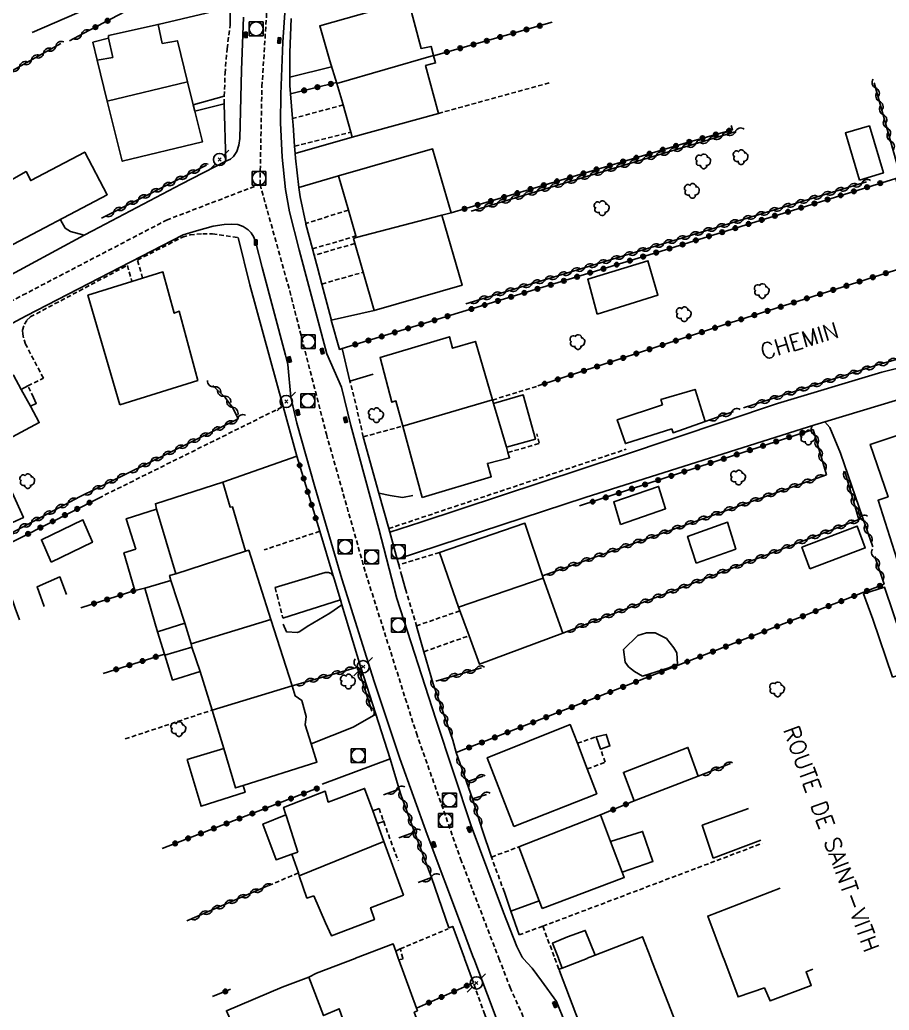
# Model space of a CAD drawing. Header units: millimetres. Extents: x 267000 to 268001, y 124012 to 125001.
# Drawn here: x 267854.1 to 267948.7, y 124665.4 to 124773.1 of the extents above; entities that cross this region are included whole.
import ezdxf
from ezdxf.enums import TextEntityAlignment as Align

# ---------------------------------------------------------------- set-up
doc = ezdxf.new("R2010")
doc.units = ezdxf.units.MM
doc.linetypes.add('DASHED', pattern=[0.75, 0.5, -0.25])
doc.layers.get('0').update_dxf_attribs({"linetype": 'CONTINUOUS'})
for name, color, linetype in [('W0001', 6, 'DASHED'), ('W0008', 7, 'CONTINUOUS'), ('W0014', 7, 'CONTINUOUS'), ('W0017', 7, 'CONTINUOUS'), ('W0071', 7, 'CONTINUOUS'), ('W0101', 7, 'CONTINUOUS'), ('W0104', 1, 'CONTINUOUS'), ('W0105', 7, 'CONTINUOUS'), ('W0112', 1, 'DASHED'), ('W0300', 7, 'CONTINUOUS'), ('W0310', 3, 'CONTINUOUS'), ('W0323', 7, 'CONTINUOUS'), ('W0333', 7, 'CONTINUOUS'), ('W0401', 7, 'CONTINUOUS'), ('W0420', 7, 'CONTINUOUS'), ('W0473', 7, 'CONTINUOUS'), ('W0515', 5, 'CONTINUOUS'), ('W0989', 7, 'CONTINUOUS'), ('W1102', 7, 'CONTINUOUS')]:
    doc.layers.add(name, color=color, linetype=linetype)
doc.styles.get("Standard").update_dxf_attribs({"font": 'romans.shx', "width": 0.85})

# ---------------------------------------------------------------- blocks, each defined once
blk = doc.blocks.new('T300')
for p, q in [((-0.8, 0.51), (-0.86, 0.34)), ((-0.86, 0.34), (-0.86, 0.17)), ((-0.86, 0.17), (-0.74, 0.06)), ((-0.69, 0.63), (-0.8, 0.51)), ((-0.8, -0.06), (-0.74, 0.06)), ((-0.74, 0.06), (-0.69, 0.11)), ((-0.57, 0.69), (-0.69, 0.63)), ((-0.46, 0.69), (-0.57, 0.69)), ((-0.29, 0.63), (-0.46, 0.69)), ((-0.29, 0.63), (-0.17, 0.74)), ((-0.23, 0.57), (-0.29, 0.63)), ((-0.17, 0.74), (-0.06, 0.8)), ((-0.06, 0.8), (0.06, 0.8)), ((0.06, 0.8), (0.23, 0.74)), ((0.23, 0.74), (0.34, 0.63)), ((0.34, 0.63), (0.4, 0.51)), ((0.46, 0.46), (0.34, 0.46)), ((0.4, 0.51), (0.4, 0.46)), ((0.57, 0.4), (0.46, 0.46)), ((0.57, 0.4), (0.69, 0.29)), ((0.69, 0.29), (0.74, 0.17)), ((0.74, 0.06), (0.69, -0.17)), ((0.74, 0.17), (0.74, 0.06)), ((-0.8, -0.17), (-0.8, -0.06)), ((-0.8, -0.23), (-0.8, -0.17)), ((-0.74, -0.34), (-0.8, -0.23)), ((-0.69, -0.4), (-0.74, -0.34)), ((-0.51, -0.46), (-0.69, -0.4)), ((-0.4, -0.46), (-0.51, -0.46)), ((-0.4, -0.46), (-0.34, -0.46)), ((-0.34, -0.46), (-0.34, -0.4)), ((-0.34, -0.51), (-0.34, -0.46)), ((-0.29, -0.63), (-0.34, -0.51)), ((-0.17, -0.74), (-0.29, -0.63)), ((-0.06, -0.8), (-0.17, -0.74)), ((0.06, -0.8), (-0.06, -0.8)), ((0.17, -0.74), (0.06, -0.8)), ((0.23, -0.69), (0.17, -0.74)), ((0.29, -0.46), (0.23, -0.46)), ((0.29, -0.63), (0.23, -0.69)), ((0.46, -0.4), (0.29, -0.46)), ((0.34, -0.51), (0.29, -0.63)), ((0.34, -0.51), (0.34, -0.46)), ((0.57, -0.34), (0.46, -0.4)), ((0.63, -0.29), (0.57, -0.34)), ((0.69, -0.17), (0.63, -0.29))]:
    blk.add_line(p, q)
blk = doc.blocks.new('T401')
for p, q in [((-0.3, 0.3), (0, 0.3)), ((-0.3, -0.25), (-0.3, 0.3)), ((-0.3, 0.15), (0, 0.15)), ((-0.3, 0), (0, 0)), ((0, 0.3), (0, -0.25)), ((-0.3, -0.15), (0, -0.15)), ((-0.3, -0.25), (-0.3, -0.3)), ((-0.3, -0.3), (0, -0.3)), ((0, -0.3), (0, -0.25))]:
    blk.add_line(p, q)
blk = doc.blocks.new('T420')
for p, q in [((0.75, 0.75), (-0.75, 0.75)), ((-0.75, 0.75), (-0.75, -0.75)), ((0.75, 0.75), (0.75, -0.75)), ((0.75, -0.75), (-0.75, -0.75))]:
    blk.add_line(p, q)
blk.add_ellipse((0, 0), major_axis=(-0.53, 0.53), ratio=1, start_param=3.926991, end_param=10.210176)
blk = doc.blocks.new('T473')
for p, q in [((-0.166667, 0.166667), (0.166667, -0.166667)), ((-0.166667, -0.166667), (0.166667, 0.166667)), ((0.500001, 0.500001), (1.000002, 1.000002)), ((-1.000002, -1.000002), (-0.500001, -0.500001))]:
    blk.add_line(p, q)
blk.add_ellipse((0, 0), major_axis=(0.471405, 0.471405), ratio=1, start_param=5.4977871438, end_param=11.780972451)
blk = doc.blocks.new('t323o')
at = {"color": 0, "linetype": 'Continuous'}
for radius in [0.25, 0.15]:
    blk.add_circle((0, 0), radius, dxfattribs=at)
blk = doc.blocks.new('t310o')
at = {"color": 0, "linetype": 'Continuous'}
for centre, start, end in [((-0.5, 0.38), 216.8699, 323.1304), ((0.5, -0.37), 36.8699, 143.1303)]:
    blk.add_arc(centre, 0.625, start, end, dxfattribs=at)

msp = doc.modelspace()

# ---------------------------------------------------------------- linework, layer by layer
at = {"layer": 'W0001'}
for points in [[(267880.26, 124755.18), (267880.47, 124765.81), (267881.3, 124778.72), (267884.3, 124791.9), (267886.7, 124804.74), (267887.55, 124816.44), (267886.44, 124823.96)], [(267816.05, 124722.74), (267831.82, 124731.21), (267854.45, 124743.12), (267870.1, 124751.29), (267880.26, 124755.18)], [(267880.26, 124755.18), (267883.49, 124743.59), (267887.48, 124728), (267891.76, 124712.87), (267897.26, 124695.5), (267902.07, 124681.83), (267906.23, 124671.01), (267906.24, 124671)], [(267906.24, 124671), (267907.45, 124667.84), (267913, 124655.43), (267918.93, 124639.94)]]:
    msp.add_lwpolyline(points, dxfattribs=at)
at = {"layer": 'W0008'}
for points in [[(267876.54, 124757.71), (267871.68, 124755.19), (267862.03, 124750.12), (267861.15, 124749.64), (267851.87, 124744.65), (267849.91, 124743.59), (267842.19, 124739.55), (267838.32, 124737.53), (267834.77, 124735.67), (267833.77, 124735.15), (267826.33, 124731.12), (267815.98, 124725.34), (267813.47, 124723.93), (267813.17, 124723.78), (267795.95, 124714.59)], [(267759.77, 124671), (267759.78, 124671.01), (267769.51, 124676.1), (267767.74, 124679.52), (267772.93, 124682.21), (267767.62, 124692.52), (267767.98, 124694.1), (267768.8, 124694.53), (267772.38, 124696.41), (267780.83, 124700.84), (267808.69, 124716.2), (267819.55, 124721.72), (267819.86, 124721.88), (267823.92, 124724.12), (267837.87, 124731.77), (267841.8, 124733.89), (267844.88, 124735.54), (267854.82, 124740.89), (267871.91, 124749.67), (267873.34, 124750.12)]]:
    msp.add_lwpolyline(points, dxfattribs=at)
at = {"layer": 'W0014'}
for points in [[(267877.03, 124772.54), (267877.02, 124774.41), (267877.01, 124775.3), (267877.1, 124780.04), (267877.63, 124780.15), (267878.02, 124781.75), (267878.5, 124783.7), (267878.95, 124785.54)], [(267908.89, 124671), (267908.88, 124671.01), (267908.76, 124671.14), (267908.18, 124672.28), (267906.73, 124676), (267903.21, 124685.42), (267899.36, 124697.03), (267895.15, 124710.12), (267893.17, 124717.72), (267890.15, 124728.95), (267889.12, 124733.11), (267887.54, 124736.73), (267884.52, 124748.07), (267883.46, 124752.19), (267883.05, 124754.62), (267882.66, 124758.13), (267882.5, 124761.85), (267882.54, 124764.98), (267882.74, 124770.64), (267883.11, 124776.01)], [(267878.47, 124773.37), (267878.24, 124767.6), (267878.08, 124760.17), (267877.96, 124759.44), (267877.74, 124758.75), (267877.39, 124758.21), (267877.07, 124757.91), (267876.54, 124757.71)], [(267883.65, 124773.23), (267883.49, 124769.51), (267883.51, 124766.85), (267883.52, 124765.92), (267883.59, 124765.04), (267883.8, 124762.33), (267883.86, 124761.62), (267884.02, 124759.32), (267884.08, 124758.53), (267884.12, 124758.03), (267884.5, 124754.85), (267884.62, 124753.83), (267885.24, 124750.93), (267885.26, 124750.85), (267885.97, 124748.15), (267886.15, 124747.46), (267886.5, 124746.13), (267886.97, 124744.34), (267887.98, 124740.5), (267888, 124740.42), (267888.92, 124737.23), (267889.18, 124737.33), (267890.04, 124733.78)], [(267876.54, 124757.71), (267876.35, 124763.94)], [(267873.34, 124750.12), (267875.18, 124750.62), (267876.36, 124750.8), (267877.18, 124750.85), (267877.84, 124750.8), (267878.44, 124750.61), (267878.97, 124750.22), (267879.3, 124749.9), (267879.58, 124749.44), (267879.82, 124748.82), (267880.49, 124746.14), (267883.02, 124736.61), (267883.27, 124735.59), (267883.6, 124732.04), (267884.27, 124729.19), (267886.23, 124722.29), (267889.17, 124712.27), (267892.66, 124701.11), (267895.47, 124692.74), (267898.44, 124684.46), (267902.17, 124674.53), (267903.49, 124671.01), (267903.5, 124671)], [(267884.27, 124725.63), (267882.78, 124731.02), (267882.05, 124733.65), (267879.17, 124744.26), (267877.89, 124749.38)], [(267891.49, 124727.72), (267893.19, 124721.58), (267894.26, 124717.74), (267894.37, 124717.36), (267895.18, 124714.41), (267895.35, 124713.8)], [(267895.61, 124688.7), (267895.4, 124689.41), (267894.41, 124692.69), (267892.84, 124697.55), (267891.17, 124702.74), (267889.17, 124709.46), (267889.02, 124709.99), (267888.34, 124712.26), (267888.23, 124712.61), (267886.75, 124717.45)], [(267896.09, 124711.15), (267895.64, 124712.72)], [(267899.1, 124700.87), (267898.09, 124704.34), (267897.28, 124707.12)], [(267901.6, 124693.38), (267901.21, 124694.72)], [(267903.36, 124688.34), (267902.71, 124690.21)], [(267905.42, 124682.02), (267904.41, 124685)], [(267902.49, 124671), (267902.49, 124671.01), (267901.22, 124674.47), (267900.79, 124674.33), (267898.89, 124679.78)], [(267906.83, 124678.19), (267907.54, 124676.15), (267908.45, 124673.56)], [(267903.46, 124668.35), (267902.49, 124671)], [(267903.5, 124671), (267906.48, 124663.09), (267909.89, 124654.39), (267914.89, 124641.52), (267914.79, 124641.32), (267914.46, 124641.12), (267913.78, 124640.81)], [(267930.31, 124622.16), (267928.03, 124628.27), (267923.91, 124638.2), (267919.78, 124648.76), (267916.61, 124656.53), (267914.32, 124661.82), (267912.49, 124666.32), (267910.86, 124668.56), (267909.87, 124669.94), (267908.89, 124671)]]:
    msp.add_lwpolyline(points, dxfattribs=at)
at = {"layer": 'W0017'}
for points in [[(267855.48, 124771.68), (267868.71, 124777.44), (267878.02, 124781.75)], [(267869.17, 124772.57), (267877.02, 124774.41)], [(267888.04, 124767.95), (267883.51, 124766.85)], [(267884.08, 124758.53), (267890.28, 124760.32)], [(267888.78, 124756.12), (267884.5, 124754.85)], [(267861.15, 124749.64), (267859.66, 124750.04), (267859.06, 124750.43), (267858.55, 124751.31)], [(267888, 124740.42), (267892.68, 124741.45)], [(267890.04, 124733.78), (267892.56, 124734.55)], [(267941.66, 124729.34), (267942.22, 124728.73), (267943.36, 124725.95), (267945.8, 124718.89)], [(267876.21, 124722.78), (267884.27, 124725.63)], [(267893.19, 124721.58), (267894.42, 124721.34), (267895.77, 124721.13), (267896.88, 124721.35)], [(267888.23, 124712.61), (267888, 124712.87), (267887.7, 124712.96), (267887.34, 124712.96), (267881.91, 124711.32)], [(267889.17, 124709.46), (267887.87, 124708.55), (267885.4, 124707.09), (267884.59, 124706.55), (267884.32, 124706.45), (267883.14, 124706.52), (267882.79, 124707.34)], [(267892.84, 124697.55), (267890.4, 124696.13), (267885.82, 124694.33)], [(267894.41, 124692.69), (267887.02, 124689.93)], [(267907.54, 124676.15), (267910.63, 124677.25)]]:
    msp.add_lwpolyline(points, dxfattribs=at)
at = {"layer": 'W0071'}
msp.add_lwpolyline([(267895.18, 124714.41), (267915.63, 124721.12), (267940.59, 124729.02), (267941.66, 124729.34), (267949.73, 124731.78), (267951.12, 124732.12), (267958.44, 124733.87), (267965.55, 124735.1), (267972.81, 124736.36), (267982.56, 124737.81), (267982.3, 124741.13), (267969.96, 124739.37), (267959.04, 124737.5), (267947.86, 124734.74), (267936.54, 124731.35), (267919.56, 124725.66), (267897.74, 124718.44), (267894.37, 124717.36)], dxfattribs=at)
at = {"layer": 'W0101'}
for points in [[(267887.87, 124768.6), (267886.75, 124772.4), (267896.41, 124775.14), (267897.78, 124769.96), (267898.86, 124770.18), (267899.13, 124769.19), (267899.14, 124769.16), (267899.35, 124768.38), (267898.27, 124768.1), (267899.65, 124762.89), (267890.28, 124760.32), (267890.13, 124760.85), (267889.3, 124763.82), (267889.16, 124764.35)], [(267864.24, 124768.99), (267863.8, 124771.06), (267863.8, 124771.35), (267869.17, 124772.57), (267869.64, 124770.5)], [(267869.64, 124770.5), (267871.28, 124770.79), (267872.39, 124766.31), (267873, 124763.82), (267873.17, 124763.14), (267874, 124759.79), (267865.29, 124757.69), (267863.66, 124764.24), (267862.56, 124768.67), (267864.24, 124768.99)], [(267889.16, 124764.35), (267888.61, 124766.16), (267887.87, 124768.6)], [(267871.12, 124712.82), (267869.02, 124719.85), (267868.88, 124720.44), (267876.21, 124722.78), (267877.02, 124720.06), (267877.28, 124720.1), (267878.68, 124715.28)], [(267901.85, 124709.21), (267899.77, 124715.13), (267909.06, 124718.32), (267910.96, 124712.61), (267911.04, 124712.36)], [(267878.68, 124715.28), (267879.04, 124715.39), (267881.43, 124707.87), (267883.74, 124700.63)], [(267875.07, 124698.01), (267873.74, 124702.2), (267872.86, 124704.86), (267872.79, 124705.21), (267872.07, 124707.47), (267870.58, 124712.08), (267870.43, 124712.64), (267871.12, 124712.82)], [(267911.04, 124712.36), (267913.18, 124706.38), (267904.14, 124702.99), (267903, 124706.09), (267901.85, 124709.21)], [(267883.74, 124700.63), (267884.09, 124699.55), (267884.79, 124699.04), (267885.28, 124697.3), (267885.16, 124696.41), (267885.82, 124694.33), (267886.45, 124692.32), (267878.42, 124689.79), (267877.61, 124689.54), (267876.33, 124693.83), (267875.07, 124698.01)], [(267884.38, 124682.55), (267883.13, 124686.44), (267883.06, 124686.6), (267882.82, 124687.42), (267887.36, 124689.18), (267887.68, 124688), (267891.63, 124689.48), (267892.52, 124687.05), (267893.73, 124683.72), (267895.85, 124677.88), (267892.29, 124676.5), (267892.7, 124675.22), (267888.03, 124673.46), (267887.38, 124674.87), (267886.11, 124677.81)], [(267886.11, 124677.81), (267885.36, 124677.56), (267884.53, 124679.99), (267884.43, 124680.29), (267883.71, 124682.34), (267884.38, 124682.55)], [(267936.82, 124678.64), (267928.94, 124675.6), (267930.67, 124671.01), (267930.68, 124671)], [(267915.83, 124671), (267915.84, 124671.01), (267916.71, 124671.35), (267921.85, 124673.35), (267922.75, 124671.01), (267922.75, 124671)], [(267890.62, 124671), (267890.64, 124671.01), (267894.74, 124672.57), (267895.02, 124671.78), (267895.3, 124671.01), (267895.3, 124671)], [(267895.3, 124671), (267895.36, 124670.83), (267897.27, 124665.57), (267897.37, 124665.31), (267897.04, 124665.14), (267899.53, 124658.4), (267887.73, 124653.89), (267885.79, 124659.18), (267890.2, 124660.94), (267889.53, 124662.8), (267889.81, 124662.87), (267888.87, 124665.52), (267887.18, 124664.77), (267885.56, 124668.95), (267886.4, 124669.39), (267890.62, 124671)], [(267912.77, 124669.81), (267913.13, 124669.95), (267915.83, 124671)], [(267922.75, 124671), (267923.68, 124668.55)], [(267930.68, 124671), (267932.25, 124666.81), (267935.1, 124667.78), (267935.72, 124666.38), (267940.2, 124668.04), (267939.64, 124669.54), (267940.36, 124669.81)], [(267919.41, 124652.95), (267919.32, 124653.18), (267919.28, 124653.27), (267914.6, 124664.97), (267912.83, 124669.65), (267912.77, 124669.81)], [(267923.68, 124668.55), (267928.47, 124656.29), (267927.52, 124655.94), (267919.87, 124653.11), (267919.41, 124652.95)]]:
    msp.add_lwpolyline(points, dxfattribs=at)
for points in [[(267869.64, 124770.5), (267869.64, 124770.5)], [(267864.24, 124768.99), (267864.24, 124768.99)], [(267887.87, 124768.6), (267887.87, 124768.6)], [(267889.16, 124764.35), (267889.16, 124764.35)], [(267892.68, 124741.45), (267891.49, 124745.62), (267890.44, 124749.3), (267890.73, 124749.41), (267890.69, 124749.57), (267889.87, 124752.37), (267888.78, 124756.12), (267899.02, 124759.03), (267901.05, 124752.09), (267900.04, 124751.84), (267902.24, 124744.21)], [(267865.01, 124731.19), (267861.55, 124743.11), (267866.34, 124744.6), (267867.5, 124744.97), (267869.7, 124745.65), (267870.93, 124741.16), (267871.48, 124741.37), (267873.49, 124733.84), (267865.01, 124731.19)], [(267897.89, 124721.11), (267895.78, 124728.87), (267895.78, 124728.89), (267895.04, 124731.62), (267894.58, 124731.48), (267893.31, 124736.33), (267900.87, 124738.6), (267901.19, 124737.35), (267903.68, 124738.09), (267905.54, 124731.74), (267905.55, 124731.72), (267905.65, 124731.36), (267907.05, 124726.6), (267907.22, 124726), (267907.39, 124725.45), (267904.99, 124724.82), (267905.41, 124723.38)], [(267949.49, 124714.44), (267947.47, 124720.82), (267948.55, 124721.2), (267946.61, 124726.89), (267958.09, 124730.74), (267961.99, 124718.44)], [(267878.68, 124715.28), (267878.68, 124715.28)], [(267871.12, 124712.82), (267871.12, 124712.82)], [(267911.04, 124712.36), (267911.04, 124712.36)], [(267901.85, 124709.21), (267901.85, 124709.21)], [(267883.74, 124700.63), (267883.74, 124700.63)], [(267875.07, 124698.01), (267875.07, 124698.01)], [(267907.86, 124685.33), (267904.97, 124692.81), (267913.98, 124696.42), (267914.77, 124694.39), (267915.84, 124691.6), (267916.88, 124688.9)], [(267910.94, 124676.42), (267910.63, 124677.25), (267908.42, 124683.12), (267917.28, 124686.6), (267918.38, 124683.7), (267919.65, 124680.38), (267919.87, 124679.8)], [(267884.38, 124682.55), (267884.38, 124682.55)], [(267886.11, 124677.81), (267886.11, 124677.81)], [(267923.68, 124668.55), (267923.68, 124668.55)]]:
    msp.add_lwpolyline(points, close=True, dxfattribs=at)
at = {"layer": 'W0104'}
for points in [[(267862.56, 124768.67), (267862.1, 124770.63), (267863.8, 124771.06)], [(267924.04, 124731.21), (267923.86, 124731.77), (267927.56, 124732.88), (267928.67, 124729.38), (267925.17, 124728.17), (267925.04, 124728.6)], [(267905.65, 124731.36), (267908.89, 124732.27), (267910.2, 124727.46), (267907.05, 124726.6)], [(267925.04, 124728.6), (267920, 124726.99), (267919.1, 124729.58), (267924.04, 124731.21)], [(267924.04, 124731.21), (267924.04, 124731.21)], [(267925.04, 124728.6), (267925.04, 124728.6)], [(267866.76, 124715.5), (267865.72, 124718.81), (267869.02, 124719.85)], [(267867.73, 124711.27), (267866.65, 124710.99), (267865.46, 124715.09), (267866.76, 124715.5)], [(267866.76, 124715.5), (267866.76, 124715.5)], [(267856.8, 124709.27), (267856.03, 124711.42), (267858.51, 124712.49), (267859.22, 124710.57)], [(267869.12, 124706.5), (267867.73, 124711.27), (267870.58, 124712.08)], [(267867.73, 124711.27), (267867.73, 124711.27)], [(267869.91, 124703.98), (267869.87, 124704.1), (267869.12, 124706.5), (267872.07, 124707.47)], [(267869.12, 124706.5), (267869.12, 124706.5)], [(267869.91, 124703.98), (267872.86, 124704.86)], [(267873.74, 124702.2), (267870.76, 124701.26), (267869.91, 124703.98)], [(267878.42, 124689.79), (267878.63, 124689.07), (267873.85, 124687.54), (267872.35, 124692.61), (267876.33, 124693.83)], [(267883.71, 124682.34), (267882, 124681.72), (267880.58, 124685.61), (267883.06, 124686.6)], [(267929.53, 124681.91), (267928.34, 124685.48), (267933.36, 124687.29)], [(267918.38, 124683.7), (267921.85, 124684.81), (267922.99, 124681.54), (267919.65, 124680.38)], [(267934.73, 124683.86), (267929.53, 124681.91)], [(267912.72, 124671), (267912.72, 124671.01), (267912.07, 124672.66), (267913.7, 124673.35)], [(267913.7, 124673.35), (267915.63, 124674.04), (267916.71, 124671.35)], [(267913.7, 124673.35), (267913.7, 124673.35)], [(267913.13, 124669.95), (267912.72, 124671)], [(267882.68, 124667.85), (267885.56, 124668.95)], [(267884.94, 124661.14), (267879.35, 124659.01), (267876.6, 124665.31), (267882.68, 124667.85)], [(267882.68, 124667.85), (267882.68, 124667.85)]]:
    msp.add_lwpolyline(points, dxfattribs=at)
for points in [[(267945.45, 124755.63), (267943.91, 124760.77), (267946.53, 124761.54), (267948.04, 124756.43)], [(267852.09, 124747.95), (267849.07, 124753.33), (267854.83, 124756.56), (267855.34, 124755.58), (267861.21, 124758.68), (267863.66, 124754.05)], [(267916.92, 124741.05), (267915.9, 124744.85), (267922.44, 124746.87), (267923.53, 124743.14)], [(267849.86, 124725.87), (267847.14, 124730.89), (267853.46, 124734.42), (267854.29, 124732.88), (267855.29, 124731.04), (267856.25, 124729.27), (267849.86, 124725.87)], [(267919.46, 124718.2), (267918.73, 124720.65), (267923.6, 124722.32), (267924.36, 124719.9)], [(267852.16, 124717.87), (267850.93, 124720.58), (267853.31, 124721.68), (267854.54, 124718.93), (267852.16, 124717.87)], [(267857.56, 124714.08), (267856.49, 124716.53), (267861, 124718.71), (267862.03, 124716.26)], [(267927.69, 124713.97), (267926.75, 124716.88), (267931.1, 124718.43), (267931.98, 124715.52)], [(267940.04, 124713.36), (267939.18, 124715.71), (267945.19, 124718.02), (267946.06, 124715.63)], [(267949.03, 124701.57), (267946.88, 124707.88), (267945.88, 124710.63), (267948.17, 124711.36), (267949.11, 124708.58), (267951.26, 124702.27), (267950.92, 124702.16)], [(267920.94, 124688.12), (267919.77, 124691.23), (267926.79, 124693.95), (267927.9, 124690.81)]]:
    msp.add_lwpolyline(points, close=True, dxfattribs=at)
at = {"layer": 'W0105'}
for points in [[(267873, 124763.82), (267876.38, 124764.76)], [(267876.35, 124763.94), (267873.17, 124763.14)], [(267854.29, 124732.88), (267855.02, 124733.25)], [(267855.63, 124732.01), (267855.94, 124731.36), (267855.29, 124731.04), (267855.26, 124731.02)], [(267892.49, 124687.04), (267892.52, 124687.05), (267893.21, 124687.29)], [(267893.71, 124685.88), (267893.02, 124685.68)], [(267895.02, 124671.78), (267895.51, 124672.02)], [(267895.82, 124670.94), (267895.36, 124670.83), (267895.36, 124670.83)]]:
    msp.add_lwpolyline(points, dxfattribs=at)
msp.add_lwpolyline([(267917.28, 124693.76), (267916.8, 124695.1), (267917.91, 124695.35), (267918.3, 124694.11)], close=True, dxfattribs=at)
at = {"layer": 'W0112'}
for points in [[(267876.35, 124763.94), (267876.38, 124764.76), (267876.46, 124767.26), (267876.68, 124769.93), (267877.03, 124772.54)], [(267899.65, 124762.89), (267911.69, 124766.21)], [(267889.3, 124763.82), (267883.8, 124762.33)], [(267884.02, 124759.32), (267890.13, 124760.85)], [(267889.87, 124752.37), (267885.24, 124750.93)], [(267867.5, 124744.96), (267867.5, 124744.97), (267866.94, 124746.95), (267871.84, 124749.44), (267872.65, 124749.68), (267874.03, 124749.81), (267875.09, 124749.79), (267877.89, 124749.38)], [(267885.97, 124748.15), (267890.69, 124749.57)], [(267890.57, 124748.75), (267886.15, 124747.46)], [(267855.63, 124732.01), (267855.02, 124733.25), (267856.71, 124734.1), (267854.77, 124737.79), (267854.53, 124738.48), (267854.46, 124738.9), (267854.45, 124739.33), (267854.64, 124739.96), (267854.9, 124740.39), (267855.28, 124740.76), (267865.84, 124746.37), (267866.34, 124744.6)], [(267886.97, 124744.34), (267891.49, 124745.62)], [(267891.49, 124727.72), (267890.82, 124730.64), (267890.04, 124733.78)], [(267905.55, 124731.72), (267910.46, 124733.25)], [(267862.72, 124721.06), (267882.78, 124731.02)], [(267891.49, 124727.72), (267895.78, 124728.89)], [(267907.22, 124726), (267910.63, 124727.02), (267910.35, 124728.06)], [(267894.26, 124717.74), (267920.07, 124726.37)], [(267886.75, 124717.45), (267880.73, 124715.43)], [(267899.77, 124715.13), (267895.35, 124713.8), (267895.64, 124712.72)], [(267881.91, 124711.32), (267882.12, 124710.5), (267882.75, 124708.01)], [(267896.09, 124711.15), (267897.27, 124707.16), (267897.28, 124707.12)], [(267901.98, 124708.79), (267897.27, 124707.16)], [(267898.09, 124704.34), (267903, 124706.09)], [(267865.61, 124694.87), (267875.07, 124698.01)], [(267914.77, 124694.39), (267916.8, 124695.1)], [(267915.84, 124691.6), (267917.8, 124692.32), (267917.28, 124693.76)], [(267893.21, 124687.29), (267893.66, 124686.01), (267893.71, 124685.88), (267894.98, 124682.38), (267895.32, 124681.6)], [(267906.83, 124678.19), (267905.42, 124682.02), (267908.42, 124683.12)], [(267911, 124674.49), (267934.87, 124683.51)], [(267884.43, 124680.29), (267884.43, 124680.29), (267881.2, 124678.92)], [(267911, 124674.49), (267908.45, 124673.56)], [(267911, 124674.49), (267912.32, 124671.01), (267912.32, 124671)], [(267895.8, 124671), (267895.8, 124671.01), (267895.51, 124672.02), (267900.73, 124674.22)], [(267895.82, 124670.94), (267895.8, 124671)], [(267912.32, 124671), (267912.77, 124669.81)], [(267912.77, 124669.81), (267912.83, 124669.65)], [(267905.95, 124661.72), (267904.71, 124664.89), (267903.46, 124668.35)]]:
    msp.add_lwpolyline(points, dxfattribs=at)
at = {"layer": 'W0310'}
for points in [[(267861.03, 124771.57), (267859.53, 124770.79)], [(267858.62, 124770.51), (267844.93, 124762.9)], [(267947.04, 124766.21), (267949.77, 124756.55), (267969.56, 124762.07)], [(267903.22, 124752.26), (267932.02, 124760.92)], [(267874.43, 124757.26), (267863.02, 124751.5)], [(267902.65, 124742.18), (267946.21, 124755.44)], [(267954.37, 124737.53), (267947.29, 124735.5), (267932.83, 124730.87)], [(267860.72, 124721.24), (267851.46, 124716.35), (267848.33, 124724.32), (267846.56, 124729.62), (267844.49, 124735.14)], [(267875.12, 124733.31), (267876.49, 124732.01), (267877.3, 124730.88), (267877.88, 124729.67), (267865.68, 124723.67)], [(267931.76, 124730.46), (267928.67, 124729.38)], [(267940.4, 124728.53), (267941.84, 124723.59)], [(267943.84, 124723.95), (267945.36, 124718.72)], [(267865.68, 124723.67), (267860.72, 124721.24)], [(267910.96, 124712.61), (267941.84, 124723.59)], [(267913.18, 124706.38), (267945.36, 124718.72), (267945.8, 124718.89)], [(267945.8, 124718.89), (267946.88, 124715.75)], [(267947.12, 124714.7), (267948.13, 124711.69)], [(267892.42, 124697.87), (267890.89, 124702.68), (267883.74, 124700.63)], [(267904.36, 124702.6), (267899.38, 124701.16)], [(267901.21, 124694.72), (267899.1, 124700.87)], [(267904.51, 124690.8), (267902.71, 124690.21), (267901.6, 124693.38)], [(267931.4, 124692.18), (267927.9, 124690.81)], [(267893.67, 124688.8), (267895.4, 124689.41), (267895.43, 124689.42)], [(267895.61, 124688.7), (267897.07, 124684.72), (267898.89, 124679.78), (267897.45, 124679.26)], [(267904.87, 124688.83), (267903.36, 124688.34), (267904.41, 124685)], [(267897.07, 124684.72), (267895.37, 124684.1)], [(267881.2, 124678.92), (267872.31, 124675.09)]]:
    msp.add_lwpolyline(points, dxfattribs=at)
at = {"layer": 'W0323'}
for points in [[(267877.1, 124780.04), (267861.03, 124771.57)], [(267899.14, 124769.16), (267912.01, 124772.8)], [(267888.57, 124766.25), (267883.59, 124765.04)], [(267901.05, 124752.09), (267926.61, 124759.71), (267931.62, 124761.11), (267931.5, 124761.59)], [(267910.46, 124733.25), (267930.58, 124739.85), (267951.87, 124746.66), (267949.38, 124755.83), (267923.88, 124747.92), (267901.83, 124741.19)], [(267889.18, 124737.33), (267901.83, 124741.19)], [(267915, 124720.2), (267940.4, 124728.53)], [(267884.27, 124725.63), (267886.75, 124717.45)], [(267854.12, 124707.82), (267853.65, 124709.09), (267851.47, 124715.37), (267862.72, 124721.06)], [(267901.6, 124693.38), (267948.13, 124711.69)], [(267866.65, 124710.99), (267860.78, 124709.12)], [(267869.89, 124704.11), (267869.87, 124704.1), (267863.2, 124701.98)], [(267886.6, 124689.53), (267869.64, 124682.96)], [(267917.28, 124686.6), (267920.94, 124688.12)], [(267897.26, 124665.57), (267897.27, 124665.57), (267903.46, 124668.35)], [(267875.1, 124666.86), (267877.05, 124667.64)]]:
    msp.add_lwpolyline(points, dxfattribs=at)
at = {"layer": 'W0333'}
msp.add_lwpolyline([(267882.75, 124708.01), (267889.02, 124709.99)], dxfattribs=at)
at = {"layer": 'W0515'}
msp.add_lwpolyline([(267921.85, 124701.69), (267920.99, 124702.2), (267920.32, 124702.72), (267919.95, 124703.21), (267919.79, 124704.59), (267921.35, 124706.12), (267922.3, 124706.4), (267923.22, 124706.42), (267924.45, 124705.78), (267925.25, 124704.78), (267925.59, 124704.23), (267925.65, 124702.98), (267924.7, 124702.6)], close=True, dxfattribs=at)
at = {"layer": 'W1102'}
for points in [[(267899.13, 124769.19), (267888.61, 124766.16)], [(267872.39, 124766.31), (267863.66, 124764.24)], [(267900.04, 124751.84), (267890.73, 124749.41)], [(267895.78, 124728.87), (267905.54, 124731.74)], [(267878.68, 124715.28), (267871.12, 124712.82)], [(267911.04, 124712.36), (267901.85, 124709.21)], [(267881.43, 124707.87), (267872.79, 124705.21)], [(267883.74, 124700.63), (267875.07, 124698.01)], [(267893.73, 124683.72), (267884.53, 124679.99)]]:
    msp.add_lwpolyline(points, dxfattribs=at)

# ---------------------------------------------------------------- block references
at = {"layer": 'W0300', "rotation": 359.9999899820874}
for p in [(267928.51, 124757.67), (267932.58, 124758.13), (267927.28, 124754.46), (267917.47, 124752.58), (267934.87, 124743.57), (267926.39, 124741.05), (267914.83, 124738.02), (267892.93, 124730.06), (267939.89, 124727.64), (267932.3, 124723.29), (267855.01, 124722.9), (267889.88, 124701.1), (267936.54, 124700.25), (267871.44, 124695.93)]:
    msp.add_blockref('T300', p, dxfattribs=at)
at = {"layer": 'W0310'}
for p, rotation in [((267860.86, 124771.48), 207.5645589346102), ((267858.04, 124770.19), 209.0695309831734), ((267855.42, 124768.73), 209.0695309831734), ((267856.73, 124769.46), 209.0695309831734), ((267854.11, 124768), 209.0695309831734), ((267947.2, 124765.66), 285.7549145103828), ((267947.61, 124764.21), 285.7549145103828), ((267948.01, 124762.77), 285.7549145103828), ((267948.42, 124761.32), 285.7549145103828), ((267929.08, 124760.03), 16.73464353277998), ((267930.51, 124760.46), 16.73464353277998), ((267931.95, 124760.9), 16.73464353277998), ((267948.83, 124759.88), 285.7549145103828), ((267926.2, 124759.17), 16.73464353277998), ((267927.64, 124759.6), 16.73464353277998), ((267921.9, 124757.87), 16.73464353277998), ((267923.33, 124758.3), 16.73464353277998), ((267924.77, 124758.74), 16.73464353277998), ((267873.73, 124756.91), 206.771474618137), ((267919.02, 124757.01), 16.73464353277998), ((267920.46, 124757.44), 16.73464353277998), ((267872.39, 124756.23), 206.771474618137), ((267914.71, 124755.71), 16.73464353277998), ((267916.15, 124756.14), 16.73464353277998), ((267917.59, 124756.58), 16.73464353277998), ((267869.71, 124754.88), 206.771474618137), ((267871.05, 124755.55), 206.771474618137), ((267911.84, 124754.85), 16.73464353277998), ((267913.28, 124755.28), 16.73464353277998), ((267944.27, 124754.85), 16.93065341929507), ((267945.7, 124755.29), 16.93065341929507), ((267867.03, 124753.53), 206.771474618137), ((267868.37, 124754.2), 206.771474618137), ((267907.53, 124753.55), 16.73464353277998), ((267908.97, 124753.98), 16.73464353277998), ((267910.4, 124754.42), 16.73464353277998), ((267941.4, 124753.98), 16.93065341929507), ((267942.83, 124754.41), 16.93065341929507), ((267865.69, 124752.85), 206.771474618137), ((267904.66, 124752.69), 16.73464353277998), ((267906.09, 124753.12), 16.73464353277998), ((267937.09, 124752.67), 16.93065341929507), ((267938.53, 124753.1), 16.93065341929507), ((267939.96, 124753.54), 16.93065341929507), ((267864.36, 124752.18), 206.771474618137), ((267934.22, 124751.79), 16.93065341929507), ((267935.66, 124752.23), 16.93065341929507), ((267929.92, 124750.48), 16.93065341929507), ((267931.35, 124750.92), 16.93065341929507), ((267932.79, 124751.36), 16.93065341929507), ((267927.05, 124749.61), 16.93065341929507), ((267928.48, 124750.05), 16.93065341929507), ((267922.74, 124748.3), 16.93065341929507), ((267924.18, 124748.74), 16.93065341929507), ((267925.61, 124749.17), 16.93065341929507), ((267919.87, 124747.43), 16.93065341929507), ((267921.31, 124747.86), 16.93065341929507), ((267915.57, 124746.12), 16.93065341929507), ((267917, 124746.55), 16.93065341929507), ((267918.44, 124746.99), 16.93065341929507), ((267912.7, 124745.24), 16.93065341929507), ((267914.13, 124745.68), 16.93065341929507), ((267908.39, 124743.93), 16.93065341929507), ((267909.83, 124744.37), 16.93065341929507), ((267911.26, 124744.8), 16.93065341929507), ((267905.52, 124743.06), 16.93065341929507), ((267906.96, 124743.49), 16.93065341929507), ((267904.09, 124742.62), 16.93065341929507), ((267947.12, 124735.44), 197.7452466327441), ((267948.56, 124735.86), 196.0256285538139), ((267944.26, 124734.53), 197.7452466327441), ((267945.69, 124734.98), 197.7452466327441), ((267875.28, 124733.16), 316.7200770475862), ((267939.98, 124733.15), 197.7452466327441), ((267941.4, 124733.61), 197.7452466327441), ((267942.83, 124734.07), 197.7452466327441), ((267876.37, 124732.13), 316.7200770475862), ((267937.12, 124732.24), 197.7452466327441), ((267938.55, 124732.7), 197.7452466327441), ((267877.26, 124730.93), 305.4088805678667), ((267934.26, 124731.33), 197.7452466327441), ((267935.69, 124731.78), 197.7452466327441), ((267930.09, 124729.88), 199.217947949353), ((267931.51, 124730.37), 199.217947949353), ((267876.45, 124728.96), 206.1938134908526), ((267877.79, 124729.63), 206.1938134908526), ((267873.76, 124727.64), 206.1938134908526), ((267875.1, 124728.3), 206.1938134908526), ((267940.58, 124727.91), 286.1885165613171), ((267872.41, 124726.98), 206.1938134908526), ((267941, 124726.47), 286.1885165613171), ((267869.72, 124725.65), 206.1938134908526), ((267871.06, 124726.32), 206.1938134908526), ((267868.37, 124724.99), 206.1938134908526), ((267941.42, 124725.03), 286.1885165613171), ((267867.03, 124724.33), 206.1938134908526), ((267944.1, 124723.04), 286.2370778357706), ((267863.42, 124722.56), 206.0449967903794), ((267864.77, 124723.22), 206.0449967903794), ((267939.22, 124722.66), 19.57550507731387), ((267940.64, 124723.16), 19.57550507731387), ((267862.07, 124721.9), 206.0449967903794), ((267936.4, 124721.66), 19.57550507731387), ((267937.81, 124722.16), 19.57550507731387), ((267944.52, 124721.6), 286.2370778357706), ((267859.4, 124720.54), 207.8836220023405), ((267932.16, 124720.15), 19.57550507731387), ((267933.57, 124720.65), 19.57550507731387), ((267934.98, 124721.15), 19.57550507731387), ((267944.94, 124720.16), 286.2370778357706), ((267856.75, 124719.14), 207.8836220023405), ((267858.07, 124719.84), 207.8836220023405), ((267929.33, 124719.14), 19.57550507731387), ((267930.74, 124719.65), 19.57550507731387), ((267945.9, 124718.59), 288.8933926000739), ((267855.42, 124718.44), 207.8836220023405), ((267926.5, 124718.14), 19.57550507731387), ((267927.92, 124718.64), 19.57550507731387), ((267943.99, 124718.2), 20.98547192677285), ((267945.39, 124718.73), 20.94124510580445), ((267854.09, 124717.74), 207.8836220023405), ((267923.68, 124717.13), 19.57550507731387), ((267925.09, 124717.64), 19.57550507731387), ((267941.19, 124717.12), 20.98547192677285), ((267942.59, 124717.66), 20.98547192677285), ((267946.39, 124717.17), 288.8933926000739), ((267920.85, 124716.13), 19.57550507731387), ((267922.26, 124716.63), 19.57550507731387), ((267938.39, 124716.05), 20.98547192677285), ((267939.79, 124716.58), 20.98547192677285), ((267918.02, 124715.12), 19.57550507731387), ((267919.44, 124715.63), 19.57550507731387), ((267935.59, 124714.97), 20.98547192677285), ((267936.99, 124715.51), 20.98547192677285), ((267947.18, 124714.54), 288.5034707507681), ((267915.2, 124714.12), 19.57550507731387), ((267916.61, 124714.62), 19.57550507731387), ((267932.79, 124713.9), 20.98547192677285), ((267934.19, 124714.44), 20.98547192677285), ((267912.37, 124713.11), 19.57550507731387), ((267913.78, 124713.62), 19.57550507731387), ((267929.99, 124712.82), 20.98547192677285), ((267931.39, 124713.36), 20.98547192677285), ((267947.66, 124713.11), 288.5034707507681), ((267927.19, 124711.75), 20.98547192677285), ((267928.59, 124712.29), 20.98547192677285), ((267924.39, 124710.68), 20.98547192677285), ((267925.79, 124711.21), 20.98547192677285), ((267921.59, 124709.6), 20.98547192677285), ((267922.99, 124710.14), 20.98547192677285), ((267918.79, 124708.53), 20.98547192677285), ((267920.19, 124709.06), 20.98547192677285), ((267915.98, 124707.45), 20.98547192677285), ((267917.38, 124707.99), 20.98547192677285), ((267914.58, 124706.92), 20.98547192677285), ((267890.91, 124702.62), 107.65602405753), ((267888.06, 124701.87), 195.9898563582892), ((267889.51, 124702.29), 195.9898563582892), ((267902.26, 124701.99), 196.0867278377861), ((267903.7, 124702.41), 196.0867278377861), ((267885.18, 124701.05), 195.9898563582892), ((267886.62, 124701.46), 195.9898563582892), ((267891.36, 124701.19), 107.65602405753), ((267899.26, 124700.39), 108.9727514923673), ((267900.82, 124701.58), 196.0867278377861), ((267891.82, 124699.76), 107.65602405753), ((267892.27, 124698.33), 107.65602405753), ((267899.75, 124698.98), 108.9727514923673), ((267900.24, 124697.56), 108.9727514923673), ((267900.73, 124696.14), 108.9727514923673), ((267902.09, 124691.96), 109.2490149306413), ((267929.3, 124691.35), 201.3328957884631), ((267930.69, 124691.9), 201.3328957884631), ((267902.59, 124690.55), 109.2490149306413), ((267903.79, 124690.56), 198.2149126817369), ((267895.08, 124689.3), 19.42270922277243), ((267895.8, 124688.2), 290.1861758157197), ((267903.51, 124687.87), 287.3882357359395), ((267904.32, 124688.65), 197.9309605623893), ((267896.31, 124686.79), 290.1861758157197), ((267903.96, 124686.44), 287.3882357359395), ((267896.83, 124685.38), 290.1861758157197), ((267896.78, 124684.61), 200.0966811673079), ((267897.35, 124683.97), 290.1829498506747), ((267897.87, 124682.57), 290.1829498506747), ((267898.38, 124681.16), 290.1829498506747), ((267898.86, 124679.77), 199.8454227294552), ((267879.2, 124678.06), 203.3368568862959), ((267880.57, 124678.65), 203.3368568862959), ((267877.82, 124677.46), 203.3368568862959), ((267875.06, 124676.27), 203.3368568862959), ((267876.44, 124676.87), 203.3368568862959), ((267873.69, 124675.68), 203.3368568862959)]:
    msp.add_blockref('t310o', p, dxfattribs=dict(at, rotation=rotation))
at = {"layer": 'W0323'}
for p, rotation in [((267862.36, 124772.27), 207.7907063813638), ((267863.69, 124772.97), 207.7907063813638), ((267910.69, 124772.43), 15.78738623061154), ((267906.36, 124771.2), 15.78738623061154), ((267907.8, 124771.61), 15.78738623061154), ((267909.24, 124772.02), 15.78738623061154), ((267902.02, 124769.98), 15.78738623061154), ((267903.47, 124770.39), 15.78738623061154), ((267904.91, 124770.79), 15.78738623061154), ((267900.58, 124769.57), 15.78738623061154), ((267886.5, 124765.75), 193.6536803739338), ((267887.96, 124766.1), 193.6536803739338), ((267885.05, 124765.39), 193.6536803739338), ((267929.82, 124760.6), 15.64436740753134), ((267931.26, 124761.01), 15.64436740753134), ((267925.49, 124759.37), 16.59246325024834), ((267926.93, 124759.79), 15.64436740753134), ((267928.37, 124760.2), 15.64436740753134), ((267921.18, 124758.08), 16.59246325024834), ((267922.62, 124758.51), 16.59246325024834), ((267924.05, 124758.94), 16.59246325024834), ((267918.3, 124757.23), 16.59246325024834), ((267919.74, 124757.66), 16.59246325024834), ((267913.99, 124755.94), 16.59246325024834), ((267915.43, 124756.37), 16.59246325024834), ((267916.86, 124756.8), 16.59246325024834), ((267911.11, 124755.09), 16.59246325024834), ((267912.55, 124755.51), 16.59246325024834), ((267946.27, 124754.87), 197.2449233657985), ((267947.7, 124755.31), 197.2449233657985), ((267906.8, 124753.8), 16.59246325024834), ((267908.24, 124754.23), 16.59246325024834), ((267909.68, 124754.66), 16.59246325024834), ((267943.4, 124753.98), 197.2449233657985), ((267944.83, 124754.42), 197.2449233657985), ((267903.93, 124752.94), 16.59246325024834), ((267905.36, 124753.37), 16.59246325024834), ((267940.54, 124753.09), 197.2449233657985), ((267941.97, 124753.53), 197.2449233657985), ((267902.49, 124752.52), 16.59246325024834), ((267936.24, 124751.76), 197.2449233657985), ((267937.67, 124752.2), 197.2449233657985), ((267939.1, 124752.64), 197.2449233657985), ((267933.37, 124750.87), 197.2449233657985), ((267934.81, 124751.31), 197.2449233657985), ((267929.08, 124749.53), 197.2449233657985), ((267930.51, 124749.98), 197.2449233657985), ((267931.94, 124750.42), 197.2449233657985), ((267926.21, 124748.64), 197.2449233657985), ((267927.64, 124749.09), 197.2449233657985), ((267921.91, 124747.32), 196.9743239220927), ((267923.34, 124747.76), 196.9743239220927), ((267924.78, 124748.2), 197.2449233657985), ((267919.04, 124746.44), 196.9743239220927), ((267920.48, 124746.88), 196.9743239220927), ((267916.17, 124745.57), 196.9743239220927), ((267917.61, 124746), 196.9743239220927), ((267948.31, 124745.52), 17.73559236724894), ((267911.87, 124744.25), 196.9743239220927), ((267913.3, 124744.69), 196.9743239220927), ((267914.74, 124745.13), 196.9743239220927), ((267944.02, 124744.15), 17.73559236724894), ((267945.45, 124744.61), 17.73559236724894), ((267946.88, 124745.07), 17.73559236724894), ((267909, 124743.38), 196.9743239220927), ((267910.43, 124743.81), 196.9743239220927), ((267941.16, 124743.24), 17.73559236724894), ((267942.59, 124743.7), 17.73559236724894), ((267904.69, 124742.06), 196.9743239220927), ((267906.13, 124742.5), 196.9743239220927), ((267907.56, 124742.94), 196.9743239220927), ((267938.3, 124742.33), 17.73559236724894), ((267939.73, 124742.78), 17.73559236724894), ((267903.26, 124741.62), 196.9743239220927), ((267934.02, 124740.96), 17.73559236724894), ((267935.45, 124741.41), 17.73559236724894), ((267936.88, 124741.87), 17.73559236724894), ((267897.79, 124739.96), 16.97493214026391), ((267899.23, 124740.39), 16.97493214026391), ((267900.66, 124740.83), 16.97493214026391), ((267931.16, 124740.04), 17.73559236724894), ((267932.59, 124740.5), 17.73559236724894), ((267894.92, 124739.08), 16.97493214026391), ((267896.36, 124739.52), 16.97493214026391), ((267928.31, 124739.11), 18.16627789164665), ((267929.73, 124739.58), 18.16627789164665), ((267890.62, 124737.77), 16.97493214026391), ((267892.05, 124738.2), 16.97493214026391), ((267893.49, 124738.64), 16.97493214026391), ((267924.03, 124737.71), 18.16627789164665), ((267925.46, 124738.18), 18.16627789164665), ((267926.88, 124738.64), 18.16627789164665), ((267921.18, 124736.77), 18.16627789164665), ((267922.61, 124737.24), 18.16627789164665), ((267918.33, 124735.84), 18.16627789164665), ((267919.76, 124736.3), 18.16627789164665), ((267914.06, 124734.43), 18.16627789164665), ((267915.48, 124734.9), 18.16627789164665), ((267916.91, 124735.37), 18.16627789164665), ((267911.21, 124733.5), 18.16627789164665), ((267912.63, 124733.97), 18.16627789164665), ((267939.23, 124728.15), 18.16656108324542), ((267936.38, 124727.21), 18.16656108324542), ((267937.8, 124727.68), 18.16656108324542), ((267932.1, 124725.81), 18.16656108324542), ((267933.53, 124726.28), 18.16656108324542), ((267934.95, 124726.75), 18.16656108324542), ((267929.25, 124724.88), 18.16656108324542), ((267930.68, 124725.34), 18.16656108324542), ((267884.57, 124724.62), 286.8539290481934), ((267926.4, 124723.94), 18.16656108324542), ((267927.83, 124724.41), 18.16656108324542), ((267885.01, 124723.19), 286.8539290481934), ((267922.13, 124722.54), 18.16656108324542), ((267923.55, 124723.01), 18.16656108324542), ((267924.98, 124723.47), 18.16656108324542), ((267885.44, 124721.75), 286.8539290481934), ((267919.28, 124721.6), 18.16656108324542), ((267920.7, 124722.07), 18.16656108324542), ((267861.73, 124720.56), 26.83323271897558), ((267916.43, 124720.67), 18.16656108324542), ((267917.85, 124721.13), 18.16656108324542), ((267860.39, 124719.88), 26.83323271897558), ((267885.88, 124720.32), 286.8539290481934), ((267857.72, 124718.53), 26.83323271897558), ((267859.05, 124719.21), 26.83323271897558), ((267886.31, 124718.88), 286.8539290481934), ((267855.04, 124717.17), 26.83323271897558), ((267856.38, 124717.85), 26.83323271897558), ((267866.49, 124710.95), 197.6639733973674), ((267946.26, 124710.96), 21.48205208329123), ((267947.66, 124711.51), 21.48205208329123), ((267863.64, 124710.03), 197.6639733973674), ((267865.07, 124710.49), 197.6639733973674), ((267943.47, 124709.86), 21.48205208329123), ((267944.87, 124710.41), 21.48205208329123), ((267862.21, 124709.58), 197.6639733973674), ((267940.68, 124708.76), 21.48205208329123), ((267942.08, 124709.31), 21.48205208329123), ((267937.89, 124707.66), 21.48205208329123), ((267939.29, 124708.21), 21.48205208329123), ((267935.1, 124706.56), 21.48205208329123), ((267936.49, 124707.11), 21.48205208329123), ((267932.31, 124705.46), 21.48205208329123), ((267933.7, 124706.01), 21.48205208329123), ((267929.51, 124704.36), 21.48205208329123), ((267930.91, 124704.91), 21.48205208329123), ((267867.49, 124703.34), 197.6719799386507), ((267868.92, 124703.8), 197.6719799386507), ((267926.72, 124703.27), 21.48205208329123), ((267928.12, 124703.81), 21.48205208329123), ((267864.63, 124702.43), 197.6719799386507), ((267866.06, 124702.89), 197.6719799386507), ((267923.93, 124702.17), 21.48205208329123), ((267925.33, 124702.72), 21.48205208329123), ((267921.14, 124701.07), 21.48205208329123), ((267922.54, 124701.62), 21.48205208329123), ((267918.35, 124699.97), 21.48205208329123), ((267919.74, 124700.52), 21.48205208329123), ((267915.56, 124698.87), 21.48205208329123), ((267916.95, 124699.42), 21.48205208329123), ((267912.77, 124697.77), 21.48205208329123), ((267914.16, 124698.32), 21.48205208329123), ((267909.97, 124696.67), 21.48205208329123), ((267911.37, 124697.22), 21.48205208329123), ((267908.58, 124696.12), 21.48205208329123), ((267905.79, 124695.03), 21.48205208329123), ((267907.18, 124695.58), 21.48205208329123), ((267902.99, 124693.93), 21.48205208329123), ((267904.39, 124694.48), 21.48205208329123), ((267886.43, 124689.46), 201.1639961219062), ((267883.63, 124688.38), 201.1639961219062), ((267885.03, 124688.92), 201.1639961219062), ((267880.83, 124687.3), 201.1639961219062), ((267882.23, 124687.84), 201.1639961219062), ((267918.66, 124687.17), 22.60429272285528), ((267920.05, 124687.75), 22.60429272285528), ((267878.03, 124686.21), 201.1639961219062), ((267879.43, 124686.75), 201.1639961219062), ((267875.24, 124685.13), 201.1639961219062), ((267876.63, 124685.67), 201.1639961219062), ((267872.44, 124684.05), 201.1639961219062), ((267873.84, 124684.59), 201.1639961219062), ((267871.04, 124683.5), 201.1639961219062), ((267902.74, 124668.03), 24.18963769661974), ((267876.49, 124667.41), 21.67531536109356), ((267900, 124666.8), 24.18963769661974), ((267901.37, 124667.41), 24.18963769661974), ((267898.63, 124666.18), 24.18963769661974)]:
    msp.add_blockref('t323o', p, dxfattribs=dict(at, rotation=rotation))
at = {"layer": 'W0401'}
for p, rotation in [((267878.57, 124771.44), 177.7236705255968), ((267882.5, 124770.82), 356.0789634210932), ((267887.17, 124737.07), 14.95690215112133), ((267883.31, 124736.08), 193.7303417889268), ((267884.23, 124730.34), 193.3245192692013), ((267889.71, 124729.61), 13.85459158135131), ((267903.15, 124685.07), 20.50129454950085), ((267899.03, 124683.32), 200.5541515622548), ((267912.45, 124666.02), 22.01363503552507)]:
    msp.add_blockref('T401', p, dxfattribs=dict(at, rotation=rotation))
msp.add_blockref('T401', (267879.95, 124748.86), dxfattribs=at)
at = {"layer": 'W0420', "rotation": 359.9999899820874}
for p in [(267879.84, 124772.09), (267880.16, 124755.84), (267885.51, 124738.06), (267885.46, 124731.65), (267889.52, 124715.76), (267892.4, 124714.66), (267895.29, 124715.23), (267895.29, 124707.24), (267890.93, 124693.05), (267900.86, 124688.22), (267900.43, 124686.01)]:
    msp.add_blockref('T420', p, dxfattribs=at)
at = {"layer": 'W0473', "rotation": 359.9999899820874}
for p in [(267875.87, 124757.88), (267883.11, 124731.56), (267891.48, 124702.72), (267903.79, 124668.33)]:
    msp.add_blockref('T473', p, dxfattribs=at)

# ---------------------------------------------------------------- texts
at = {"layer": 'W0989'}
for s, rotation, p in [('CHEMIN', 16.6935, (267934.74, 124736.91)), ('ROUTE DE SAINT-VITH', 290.0097, (267937.95, 124696.19))]:
    msp.add_text(s, height=1.75, rotation=rotation, dxfattribs=at).set_placement(p, align=Align.MIDDLE_LEFT)

doc.saveas('drawing.dxf')
